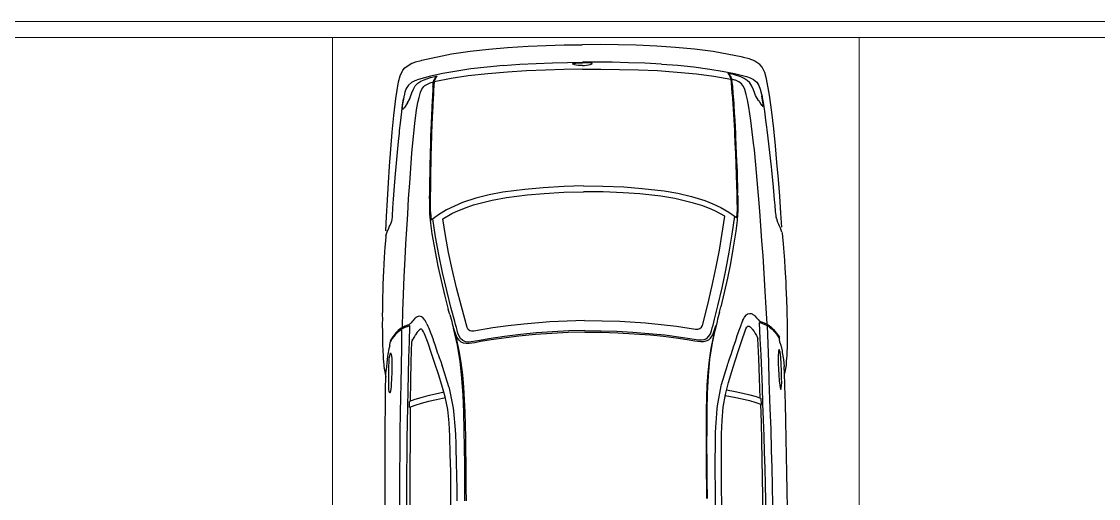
# Model space of a CAD drawing. Header units: inches. Extents: x 13 to 261, y -112 to -47.
# Drawn here: x 77.433 to 82.342, y -55.649 to -53.474 of the extents above; entities that cross this region are included whole.
import ezdxf

# ---------------------------------------------------------------- set-up
doc = ezdxf.new("R2010")
doc.units = ezdxf.units.IN
doc.header["$MEASUREMENT"] = 0
doc.layers.add('BANQUETA', color=2, linetype='Continuous', lineweight=18)
doc.layers.add('CAJONES', color=3, linetype='Continuous', lineweight=20)

msp = doc.modelspace()

# ---------------------------------------------------------------- linework, layer by layer
at = {"linetype": 'Continuous'}
for p, q in [((79.2541, -53.6512), (79.2571, -53.6502)), ((80.724, -53.6381), (80.721, -53.6371)), ((79.3227, -53.7231), (79.3267, -53.7226)), ((80.6567, -53.7112), (80.6527, -53.7107)), ((80.6715, -53.7505), (80.6705, -53.743)), ((79.3081, -53.7702), (79.3081, -53.7692)), ((79.3086, -53.7627), (79.3095, -53.7552)), ((80.6721, -53.758), (80.6721, -53.757)), ((79.2917, -54.2819), (79.2921, -54.2689)), ((79.2917, -54.2819), (79.292, -54.3104)), ((80.6977, -54.2693), (80.697, -54.2563)), ((80.6977, -54.2693), (80.6979, -54.2978)), ((79.093, -54.4282), (79.0964, -54.3636)), ((80.8989, -54.412), (80.8944, -54.3476)), ((80.6139, -54.7996), (80.6202, -54.7755)), ((79.385, -54.8106), (79.3782, -54.7866)), ((80.7836, -54.8246), (80.7882, -54.83)), ((79.2004, -54.8612), (79.2034, -54.8607)), ((79.2157, -54.8386), (79.2112, -54.8441)), ((79.3963, -54.8515), (79.3963, -54.8525)), ((79.3963, -54.8525), (79.3999, -54.8659)), ((79.3999, -54.8659), (79.401, -54.8704)), ((79.4015, -54.8724), (79.401, -54.8704)), ((79.4025, -54.8729), (79.4015, -54.8724)), ((79.4174, -54.9138), (79.4025, -54.8729)), ((80.5833, -54.9034), (80.5975, -54.8622)), ((80.5975, -54.8622), (80.5985, -54.8617)), ((80.5985, -54.8617), (80.5989, -54.8597)), ((80.5999, -54.8552), (80.5989, -54.8597)), ((80.6033, -54.8417), (80.5999, -54.8552)), ((80.6033, -54.8407), (80.6033, -54.8417)), ((80.7616, -54.8743), (80.757, -54.8693)), ((80.7993, -54.8469), (80.7963, -54.8465)), ((79.2155, -54.9256), (79.2144, -54.9226)), ((79.2386, -54.8879), (79.2431, -54.8829)), ((80.7854, -54.9116), (80.7864, -54.9085)), ((80.8892, -54.9372), (80.8885, -54.9206)), ((79.1122, -54.9531), (79.1126, -54.9365)), ((79.3511, -55.0464), (79.3505, -55.0444)), ((80.652, -55.0348), (80.6525, -55.0328)), ((79.0925, -55.1472), (79.0935, -55.0952)), ((80.9124, -55.1309), (80.9104, -55.0789)), ((79.0925, -55.1472), (79.0924, -55.1467)), ((79.0925, -55.1532), (79.0925, -55.1472)), ((80.9124, -55.1309), (80.9124, -55.1304)), ((80.9124, -55.1369), (80.9124, -55.1309))]:
    msp.add_line(p, q, dxfattribs=at)
for points in [[(79.2571, -53.6502), (79.3928, -53.622), (79.4777, -53.6097), (79.5631, -53.5999), (79.6486, -53.5927), (79.742, -53.5868), (79.824, -53.5831), (79.9065, -53.5809), (79.9885, -53.5796)], [(80.721, -53.6371), (80.5848, -53.6113), (80.4997, -53.6006), (80.4141, -53.5923), (80.3285, -53.5866), (80.235, -53.5824), (80.153, -53.5802), (80.0705, -53.5794), (79.9885, -53.5796)], [(79.0964, -54.3636), (79.1008, -54.2866), (79.1051, -54.2101), (79.1104, -54.133), (79.1162, -54.056), (79.1225, -53.9789), (79.1303, -53.9023), (79.1396, -53.8257), (79.1515, -53.7496), (79.1587, -53.7211), (79.1705, -53.6965), (79.1804, -53.6849), (79.2037, -53.6687), (79.2117, -53.6646), (79.2172, -53.6625), (79.2286, -53.6584), (79.2541, -53.6512)], [(80.8944, -54.3476), (80.8887, -54.2706), (80.883, -54.1942), (80.8763, -54.1172), (80.8691, -54.0403), (80.8614, -53.9633), (80.8522, -53.8869), (80.8416, -53.8105), (80.8284, -53.7346), (80.8206, -53.7062), (80.8084, -53.6818), (80.7983, -53.6704), (80.7747, -53.6546), (80.7666, -53.6507), (80.7611, -53.6487), (80.7496, -53.6448), (80.724, -53.6381)], [(79.6288, -53.6749), (79.5549, -53.6815), (79.4814, -53.6902), (79.408, -53.7013), (79.3526, -53.7113), (79.2972, -53.7233), (79.2429, -53.7378), (79.2259, -53.7445), (79.21, -53.7526), (79.1961, -53.7647), (79.1867, -53.7798), (79.1804, -53.7969), (79.1765, -53.8134)], [(79.9895, -53.6916), (79.905, -53.6929), (79.8205, -53.6951), (79.734, -53.6989), (79.6476, -53.7042), (79.5581, -53.712), (79.4692, -53.7223), (79.3913, -53.7345), (79.314, -53.7487)], [(79.6288, -53.6749), (79.7038, -53.6692), (79.7787, -53.6655), (79.8537, -53.6623), (79.9212, -53.6607), (79.9892, -53.6591)], [(79.9893, -53.6746), (79.9803, -53.6742), (79.9703, -53.6738), (79.9613, -53.6724), (79.9538, -53.6709), (79.9533, -53.671), (79.9453, -53.6685), (79.9452, -53.666), (79.9587, -53.6634), (79.9722, -53.6628), (79.9892, -53.6626)], [(80.3498, -53.6684), (80.2747, -53.6641), (80.1997, -53.6617), (80.1247, -53.6599), (80.0572, -53.6595), (79.9892, -53.6591)], [(79.9893, -53.6746), (79.9983, -53.674), (80.0083, -53.6735), (80.0173, -53.6719), (80.0248, -53.6703), (80.0253, -53.6703), (80.0333, -53.6677), (80.0332, -53.6652), (80.0197, -53.6629), (80.0062, -53.6625), (79.9892, -53.6626)], [(79.9895, -53.6916), (80.074, -53.6914), (80.1585, -53.6921), (80.245, -53.6943), (80.3315, -53.6981), (80.4211, -53.7043), (80.5102, -53.713), (80.5883, -53.7238), (80.6659, -53.7366)], [(80.3498, -53.6684), (80.4238, -53.6737), (80.4974, -53.6811), (80.571, -53.6909), (80.6266, -53.6999), (80.6822, -53.7109), (80.7368, -53.7244), (80.7538, -53.7308), (80.7699, -53.7386), (80.784, -53.7505), (80.7937, -53.7654), (80.8003, -53.7824), (80.8045, -53.7988)], [(79.169, -54.869), (79.1713, -54.794), (79.1741, -54.719), (79.1774, -54.6374), (79.1812, -54.5564), (79.1851, -54.4884), (79.1885, -54.4208), (79.1929, -54.3528), (79.1972, -54.2817), (79.2021, -54.2112), (79.2075, -54.1421), (79.2124, -54.0736), (79.2151, -54.0431), (79.2257, -53.9395), (79.2336, -53.8774), (79.2398, -53.8438), (79.2446, -53.8198), (79.2509, -53.7967), (79.2573, -53.7827), (79.2661, -53.7706), (79.2711, -53.7661), (79.2771, -53.762), (79.2925, -53.7544), (79.295, -53.7533), (79.31, -53.7487)], [(79.239, -53.7558), (79.2529, -53.7467), (79.2679, -53.7396), (79.2968, -53.7298), (79.3227, -53.7231)], [(79.3267, -53.7226), (79.3228, -53.7276), (79.3169, -53.7396), (79.3154, -53.7437), (79.3144, -53.7467), (79.314, -53.7487), (79.314, -53.7487), (79.314, -53.7497), (79.3135, -53.7542), (79.3126, -53.7612), (79.3126, -53.7617), (79.3126, -53.7627), (79.3121, -53.7687), (79.3113, -53.7877), (79.31, -53.8137), (79.3096, -53.8157), (79.3075, -53.8612), (79.3049, -53.9088), (79.302, -53.9833), (79.3017, -53.9968), (79.3006, -54.0398), (79.299, -54.0893), (79.299, -54.0893), (79.2969, -54.1848), (79.2963, -54.2324), (79.2956, -54.2724), (79.2957, -54.2749), (79.2958, -54.2934), (79.296, -54.3179), (79.2961, -54.3274), (79.2962, -54.3339), (79.2962, -54.3369), (79.2963, -54.3444), (79.2996, -54.3798)], [(79.31, -53.7487), (79.31, -53.7497), (79.3095, -53.7552)], [(79.31, -53.7487), (79.3119, -53.7437), (79.3129, -53.7412)], [(79.3227, -53.7231), (79.3148, -53.7362), (79.3129, -53.7407), (79.3129, -53.7412)], [(80.6527, -53.7107), (80.6567, -53.7157), (80.6628, -53.7276), (80.6644, -53.7316), (80.6654, -53.7346), (80.6659, -53.7366), (80.6659, -53.7366), (80.6659, -53.7376), (80.6664, -53.7421), (80.6675, -53.7491), (80.6675, -53.7496), (80.6675, -53.7506), (80.6681, -53.7566), (80.6692, -53.7756), (80.671, -53.8015), (80.6715, -53.8035), (80.6744, -53.849), (80.6778, -53.8965), (80.682, -53.9709), (80.6826, -53.9844), (80.6845, -54.0274), (80.6869, -54.0769), (80.6869, -54.0769), (80.6908, -54.1724), (80.6922, -54.2199), (80.6936, -54.2599), (80.6936, -54.2624), (80.6938, -54.2809), (80.694, -54.3054), (80.6941, -54.3149), (80.6941, -54.3214), (80.6942, -54.3244), (80.6942, -54.3318), (80.6915, -54.3674)], [(80.741, -53.7424), (80.7269, -53.7335), (80.7118, -53.7267), (80.6827, -53.7174), (80.6567, -53.7112)], [(80.6567, -53.7112), (80.6648, -53.7241), (80.6668, -53.7286), (80.6668, -53.7291)], [(80.6699, -53.7365), (80.6679, -53.7316), (80.6668, -53.7291)], [(80.8309, -54.8541), (80.8272, -54.7792), (80.8231, -54.7042), (80.8183, -54.6228), (80.8131, -54.5418), (80.808, -54.4738), (80.8034, -54.4064), (80.7978, -54.3384), (80.7922, -54.2675), (80.786, -54.197), (80.7794, -54.1281), (80.7733, -54.0596), (80.77, -54.0292), (80.7576, -53.9258), (80.7485, -53.8638), (80.7417, -53.8304), (80.7365, -53.8065), (80.7298, -53.7835), (80.7232, -53.7696), (80.7141, -53.7576), (80.709, -53.7532), (80.703, -53.7492), (80.6874, -53.7419), (80.6849, -53.7409), (80.6699, -53.7365)], [(80.6699, -53.7365), (80.6699, -53.7375), (80.6705, -53.743)], [(80.6721, -53.757), (80.6721, -53.756), (80.6715, -53.753), (80.6715, -53.7505)], [(80.775, -53.8021), (80.7688, -53.7857), (80.7612, -53.7682), (80.7526, -53.7543), (80.741, -53.7424)], [(79.2061, -53.8161), (79.2119, -53.7996), (79.2192, -53.782), (79.2276, -53.7679), (79.239, -53.7558)], [(79.3081, -53.7702), (79.3073, -53.7847), (79.3073, -53.7847), (79.3055, -53.8128), (79.303, -53.8608), (79.303, -53.8658), (79.3008, -53.9033), (79.2996, -53.9368), (79.2977, -53.9968), (79.2972, -54.0038), (79.2973, -54.0133), (79.295, -54.0894), (79.295, -54.0894), (79.2943, -54.1204), (79.2935, -54.1489), (79.2932, -54.1659), (79.2925, -54.1989), (79.2924, -54.2419), (79.2921, -54.2689)], [(79.3081, -53.7692), (79.3081, -53.7682), (79.3086, -53.7652), (79.3086, -53.7627)], [(80.6721, -53.758), (80.6732, -53.7725), (80.6732, -53.7725), (80.6755, -53.8005), (80.6789, -53.8485), (80.6789, -53.8535), (80.6818, -53.8909), (80.6836, -53.9244), (80.6866, -53.9844), (80.6872, -53.9914), (80.6873, -54.0009), (80.6909, -54.0769), (80.6909, -54.0769), (80.6922, -54.1079), (80.6935, -54.1363), (80.6941, -54.1533), (80.6954, -54.1863), (80.6963, -54.2293), (80.697, -54.2563)], [(80.792, -53.8346), (80.7791, -53.8121), (80.775, -53.8021)], [(80.8045, -53.7988), (80.805, -53.8008), (80.8081, -53.8143), (80.8092, -53.8203), (80.8134, -53.8438), (80.8149, -53.8518), (80.8176, -53.8732), (80.8192, -53.8827), (80.8208, -53.8962), (80.8246, -53.9232), (80.8289, -53.9561), (80.8305, -53.9676), (80.8353, -54.0066), (80.8429, -54.072), (80.85, -54.1374), (80.8511, -54.1514), (80.8588, -54.2289), (80.8622, -54.2678), (80.8638, -54.2873), (80.8661, -54.3118)], [(79.1765, -53.8134), (79.176, -53.8154), (79.1732, -53.8289), (79.1722, -53.8349), (79.1684, -53.8585), (79.167, -53.8665), (79.1647, -53.888), (79.1633, -53.8975), (79.1619, -53.911), (79.1586, -53.9381), (79.1549, -53.9711), (79.1535, -53.9826), (79.1494, -54.0217), (79.143, -54.0872), (79.1371, -54.1528), (79.1362, -54.1668), (79.1299, -54.2443), (79.1272, -54.2834), (79.1259, -54.3029), (79.1241, -54.3274)], [(79.1915, -53.8455), (79.1785, -53.8654), (79.1755, -53.8694), (79.1735, -53.8714), (79.1711, -53.874), (79.1701, -53.8745), (79.1691, -53.8735), (79.169, -53.8685), (79.169, -53.868), (79.169, -53.866), (79.1699, -53.856), (79.1735, -53.8268)], [(79.1915, -53.8455), (79.2021, -53.8262), (79.2061, -53.8161)], [(80.792, -53.8346), (80.7963, -53.8404), (80.8034, -53.8509), (80.8065, -53.8548), (80.8085, -53.8568), (80.811, -53.8593), (80.812, -53.8598), (80.813, -53.8588), (80.813, -53.8538), (80.8129, -53.8533), (80.8129, -53.8513), (80.8118, -53.8413), (80.8077, -53.8122)], [(79.9942, -54.2236), (79.9062, -54.2259), (79.8108, -54.2317), (79.7274, -54.2395), (79.627, -54.2529), (79.5646, -54.2645), (79.5032, -54.28), (79.4429, -54.3), (79.406, -54.3154), (79.3702, -54.3332), (79.3339, -54.355), (79.2996, -54.3798)], [(79.9942, -54.2236), (80.0822, -54.2243), (80.1778, -54.2285), (80.2613, -54.2347), (80.3619, -54.2463), (80.4245, -54.2568), (80.4862, -54.2712), (80.5468, -54.2902), (80.584, -54.3048), (80.6201, -54.322), (80.6568, -54.3432), (80.6915, -54.3674)], [(79.353, -54.3733), (79.3943, -54.35), (79.4113, -54.3418), (79.4516, -54.3245), (79.4935, -54.3106), (79.5788, -54.2888), (79.6432, -54.2772), (79.7376, -54.2649), (79.8145, -54.2582), (79.9045, -54.2529), (79.9945, -54.2501)], [(80.638, -54.3619), (80.5963, -54.3392), (80.5792, -54.3314), (80.5386, -54.3147), (80.4964, -54.3016), (80.4108, -54.2814), (80.3462, -54.271), (80.2516, -54.2603), (80.1745, -54.255), (80.0845, -54.2513), (79.9945, -54.2501)], [(79.1242, -54.3319), (79.1228, -54.3519), (79.1224, -54.3574), (79.1219, -54.3639), (79.1206, -54.3764), (79.1186, -54.3859), (79.1177, -54.3885), (79.1148, -54.398), (79.1148, -54.3985), (79.1133, -54.4015)], [(79.1241, -54.3274), (79.1241, -54.3294), (79.1242, -54.3319)], [(79.292, -54.3104), (79.2921, -54.3249), (79.2922, -54.3354), (79.2923, -54.3424), (79.2928, -54.3494), (79.294, -54.3669)], [(80.6979, -54.2978), (80.698, -54.3123), (80.6981, -54.3228), (80.6982, -54.3298), (80.6978, -54.3368), (80.6969, -54.3543)], [(80.8661, -54.3118), (80.8661, -54.3138), (80.8661, -54.3163)], [(80.8661, -54.3163), (80.8678, -54.3363), (80.8683, -54.3418), (80.8689, -54.3483), (80.8705, -54.3608), (80.8726, -54.3703), (80.8736, -54.3727), (80.8767, -54.3822), (80.8767, -54.3827), (80.8782, -54.3857)], [(79.1196, -54.3814), (79.1186, -54.3859), (79.1177, -54.3885), (79.1148, -54.398), (79.1148, -54.3985), (79.1133, -54.4015)], [(79.294, -54.3669), (79.2967, -54.3929), (79.2999, -54.4178), (79.3032, -54.4418), (79.3163, -54.5157), (79.331, -54.5896), (79.3456, -54.6554), (79.3611, -54.7208), (79.3782, -54.7866)], [(80.0001, -54.8836), (79.9271, -54.8852), (79.8537, -54.8889), (79.7807, -54.894), (79.7078, -54.9012), (79.6349, -54.9098), (79.5624, -54.9205), (79.5225, -54.9279), (79.4831, -54.9352), (79.4691, -54.9358), (79.4561, -54.934), (79.4445, -54.9291), (79.4344, -54.9196), (79.4273, -54.9082), (79.4222, -54.8953), (79.4186, -54.8818), (79.415, -54.8688), (79.4114, -54.8553), (79.4077, -54.8419), (79.3917, -54.782), (79.371, -54.7002), (79.3522, -54.6189), (79.335, -54.537), (79.3203, -54.4551), (79.3075, -54.3733)], [(79.9997, -54.8376), (79.9202, -54.8398), (79.8403, -54.8435), (79.7229, -54.8536), (79.6514, -54.8612), (79.581, -54.8713), (79.4951, -54.8866), (79.4846, -54.8867), (79.4756, -54.8838), (79.4681, -54.8778), (79.4635, -54.8694), (79.4376, -54.7741), (79.4159, -54.6888), (79.3956, -54.604), (79.3794, -54.5271), (79.3652, -54.4502), (79.353, -54.3733)], [(79.9997, -54.8376), (80.0792, -54.8384), (80.1593, -54.8407), (80.2768, -54.8486), (80.3484, -54.855), (80.419, -54.8638), (80.5051, -54.8776), (80.5156, -54.8775), (80.5246, -54.8744), (80.532, -54.8683), (80.5364, -54.8598), (80.5606, -54.7641), (80.5808, -54.6784), (80.5996, -54.5932), (80.6144, -54.5161), (80.6272, -54.439), (80.638, -54.3619)], [(80.0001, -54.8836), (80.0731, -54.8839), (80.1467, -54.8863), (80.2197, -54.8901), (80.2928, -54.896), (80.3658, -54.9033), (80.4384, -54.9127), (80.4785, -54.9193), (80.518, -54.9259), (80.532, -54.9263), (80.545, -54.9242), (80.5565, -54.9191), (80.5664, -54.9095), (80.5733, -54.898), (80.5782, -54.8849), (80.5815, -54.8714), (80.5849, -54.8583), (80.5883, -54.8448), (80.5917, -54.8313), (80.6066, -54.7712), (80.6259, -54.689), (80.6432, -54.6073), (80.659, -54.5252), (80.6722, -54.4431), (80.6835, -54.3609)], [(80.6969, -54.3543), (80.6947, -54.3803), (80.6919, -54.4054), (80.6891, -54.4294), (80.6773, -54.5035), (80.6639, -54.5776), (80.6505, -54.6438), (80.6361, -54.7094), (80.6202, -54.7755)], [(80.8715, -54.3658), (80.8726, -54.3703), (80.8736, -54.3727), (80.8767, -54.3822), (80.8767, -54.3827), (80.8782, -54.3857)], [(80.8992, -54.435), (80.8925, -54.4166), (80.892, -54.4161), (80.8899, -54.4106), (80.8853, -54.4001), (80.8808, -54.3912), (80.8787, -54.3867), (80.8782, -54.3857)], [(79.0932, -54.4512), (79.0996, -54.4326), (79.1001, -54.4321), (79.102, -54.4266), (79.1064, -54.4161), (79.1108, -54.407), (79.1128, -54.4025), (79.1133, -54.4015)], [(80.8992, -54.435), (80.8997, -54.4375), (80.9014, -54.4575), (80.9041, -54.4865), (80.9058, -54.508), (80.9103, -54.5619), (80.9126, -54.5989), (80.9138, -54.6189), (80.9162, -54.6624), (80.9168, -54.6764), (80.9187, -54.7229), (80.9193, -54.7344), (80.92, -54.7523), (80.9207, -54.7778), (80.9213, -54.7918), (80.9216, -54.8163), (80.9222, -54.8348), (80.9224, -54.8493), (80.9225, -54.8633), (80.9226, -54.8718), (80.9227, -54.8838), (80.9228, -54.8958), (80.9229, -54.9058), (80.9226, -54.9293), (80.9224, -54.9598), (80.9215, -54.9808), (80.9207, -54.9964), (80.9203, -55.0094), (80.9189, -55.0234), (80.9185, -55.0314), (80.918, -55.0374)], [(79.0932, -54.4512), (79.0927, -54.4537), (79.0914, -54.4737), (79.0892, -54.5027), (79.0879, -54.5242), (79.0844, -54.5783), (79.0827, -54.6153), (79.0819, -54.6353), (79.0803, -54.6788), (79.0799, -54.6928), (79.0788, -54.7393), (79.0784, -54.7508), (79.0781, -54.7688), (79.0778, -54.7943), (79.0774, -54.8083), (79.0776, -54.8328), (79.0773, -54.8513), (79.0774, -54.8658), (79.0776, -54.8798), (79.0776, -54.8883), (79.0777, -54.9003), (79.0779, -54.9123), (79.0779, -54.9223), (79.0787, -54.9458), (79.0794, -54.9763), (79.0806, -54.9973), (79.0818, -55.0128), (79.0824, -55.0258), (79.084, -55.0398), (79.0846, -55.0478), (79.0851, -55.0538)], [(79.2803, -54.852), (79.2762, -54.8441), (79.2722, -54.8371), (79.2707, -54.8351), (79.2616, -54.8242), (79.2585, -54.8217), (79.257, -54.8212), (79.2555, -54.8202), (79.2485, -54.8183), (79.243, -54.8184), (79.241, -54.8189), (79.2355, -54.8214), (79.2336, -54.8224), (79.2321, -54.8234), (79.2271, -54.827), (79.2256, -54.8285), (79.2241, -54.83), (79.2157, -54.8386), (79.2112, -54.8441), (79.2088, -54.8477), (79.2043, -54.8527), (79.2018, -54.8542), (79.1984, -54.8568), (79.1919, -54.8588), (79.1894, -54.8598), (79.1819, -54.8629), (79.1794, -54.8639), (79.1715, -54.8675), (79.169, -54.869), (79.1635, -54.8726), (79.159, -54.8756), (79.1501, -54.8827), (79.1397, -54.8933), (79.1219, -54.9164), (79.1135, -54.93)], [(79.385, -54.8106), (79.3906, -54.832), (79.3937, -54.8425), (79.3963, -54.8515)], [(80.6139, -54.7996), (80.6086, -54.8211), (80.6057, -54.8317), (80.6033, -54.8407)], [(80.7193, -54.8391), (80.7232, -54.8311), (80.7271, -54.8241), (80.7286, -54.8221), (80.7375, -54.811), (80.7405, -54.8085), (80.742, -54.8079), (80.7435, -54.8069), (80.7505, -54.8049), (80.756, -54.8048), (80.758, -54.8053), (80.7635, -54.8077), (80.7655, -54.8087), (80.767, -54.8097), (80.772, -54.8132), (80.7735, -54.8147), (80.7751, -54.8161), (80.7836, -54.8246), (80.7882, -54.83), (80.7907, -54.8335), (80.7953, -54.8385), (80.7978, -54.8399), (80.8013, -54.8424), (80.8078, -54.8444), (80.8103, -54.8453), (80.8178, -54.8483), (80.8204, -54.8492), (80.8284, -54.8527), (80.8309, -54.8541), (80.8364, -54.8576), (80.841, -54.8606), (80.85, -54.8675), (80.8606, -54.8779), (80.8788, -54.9007), (80.8874, -54.9141)], [(79.1899, -54.8658), (79.1889, -54.8658), (79.1795, -54.8699), (79.171, -54.8735), (79.167, -54.876), (79.1626, -54.8786), (79.1581, -54.8826), (79.1462, -54.8927), (79.1363, -54.9028), (79.1358, -54.9033), (79.1229, -54.9199), (79.1126, -54.9365)], [(79.1572, -55.9042), (79.1571, -55.7822), (79.1573, -55.6942), (79.1576, -55.6061), (79.1578, -55.5246), (79.1586, -55.4431), (79.1593, -55.3486), (79.1609, -55.2536), (79.1633, -55.1256), (79.1645, -55.0426), (79.1658, -54.959), (79.167, -54.876)], [(79.1633, -55.1256), (79.1645, -55.0426), (79.1658, -54.959), (79.167, -54.876)], [(79.1887, -55.8959), (79.1885, -55.8219), (79.1888, -55.7484), (79.1887, -55.6744), (79.189, -55.6004), (79.1898, -55.5264), (79.1902, -55.4523), (79.191, -55.3783), (79.1924, -55.3043), (79.1937, -55.2303), (79.195, -55.1563), (79.1969, -55.0823), (79.1987, -55.0083), (79.2011, -54.9347), (79.2034, -54.8607)], [(79.2004, -54.8612), (79.1969, -54.8628), (79.1899, -54.8658)], [(79.3849, -55.3651), (79.3819, -55.3041), (79.3758, -55.2437), (79.3643, -55.1858), (79.3493, -55.1319), (79.3334, -55.0821), (79.317, -55.0342), (79.301, -54.9873), (79.2856, -54.941), (79.2692, -54.8981), (79.2652, -54.8892), (79.2611, -54.8817), (79.256, -54.8767), (79.251, -54.8763), (79.2461, -54.8793), (79.2431, -54.8829)], [(79.2803, -54.852), (79.2854, -54.8635), (79.288, -54.87), (79.289, -54.8724), (79.2951, -54.8884), (79.3023, -54.9078), (79.3085, -54.9243), (79.309, -54.9273), (79.3162, -54.9462), (79.3228, -54.9661), (79.3295, -54.9856), (79.3331, -54.9951), (79.3336, -54.9965)], [(79.454, -55.659), (79.4538, -55.5755), (79.4531, -55.496), (79.4524, -55.4165), (79.4507, -55.337), (79.449, -55.2575), (79.4457, -55.1786), (79.4405, -55.1001), (79.4324, -55.0237), (79.4197, -54.9498), (79.4015, -54.8724), (79.4155, -54.9233), (79.4264, -54.9752), (79.4354, -55.0291), (79.4424, -55.0846), (79.4479, -55.1415), (79.4509, -55.1985), (79.4534, -55.256), (79.455, -55.3135), (79.456, -55.371), (79.457, -55.4285), (79.458, -55.486), (79.4585, -55.5435), (79.4585, -55.6015), (79.459, -55.659)], [(80.56, -55.6491), (80.5588, -55.5656), (80.558, -55.4861), (80.5573, -55.4066), (80.5576, -55.3271), (80.5579, -55.2476), (80.5597, -55.1686), (80.5635, -55.09), (80.5703, -55.0135), (80.5817, -54.9394), (80.5985, -54.8617), (80.5854, -54.9128), (80.5754, -54.9649), (80.5674, -55.019), (80.5614, -55.0746), (80.5569, -55.1316), (80.5549, -55.1886), (80.5534, -55.2461), (80.5529, -55.3037), (80.5529, -55.3612), (80.5529, -55.4187), (80.553, -55.4762), (80.5535, -55.5337), (80.5545, -55.5917), (80.555, -55.6491)], [(80.6239, -55.354), (80.6258, -55.293), (80.6308, -55.2325), (80.6413, -55.1744), (80.6553, -55.1202), (80.6703, -55.0701), (80.6859, -55.022), (80.701, -54.9748), (80.7156, -54.9282), (80.7312, -54.885), (80.7351, -54.876), (80.739, -54.8685), (80.744, -54.8634), (80.749, -54.8629), (80.754, -54.8658), (80.757, -54.8693)], [(80.7193, -54.8391), (80.7144, -54.8507), (80.7119, -54.8572), (80.7109, -54.8597), (80.7051, -54.8758), (80.6983, -54.8953), (80.6924, -54.9119), (80.6919, -54.9149), (80.6851, -54.934), (80.6788, -54.954), (80.6725, -54.9736), (80.669, -54.9831), (80.6686, -54.9846)], [(80.7616, -54.8743), (80.7616, -54.8743), (80.7636, -54.8768), (80.7722, -54.8882), (80.7737, -54.8902), (80.7737, -54.8902), (80.7773, -54.8961), (80.7824, -54.9051), (80.7844, -54.9091), (80.789, -54.919)], [(80.8296, -55.8812), (80.8284, -55.8072), (80.8268, -55.7337), (80.8256, -55.6597), (80.8239, -55.5857), (80.8218, -55.5118), (80.8201, -55.4378), (80.818, -55.3638), (80.8153, -55.2898), (80.8126, -55.2158), (80.81, -55.1418), (80.8068, -55.0679), (80.8037, -54.9939), (80.8, -54.9204), (80.7963, -54.8465)], [(80.7993, -54.8469), (80.8028, -54.8484), (80.8099, -54.8513)], [(80.8099, -54.8513), (80.8109, -54.8513), (80.8204, -54.8552), (80.8289, -54.8587), (80.833, -54.8611), (80.8375, -54.8636), (80.842, -54.8675), (80.8541, -54.8774), (80.8642, -54.8874), (80.8647, -54.8878), (80.8779, -54.9042), (80.8885, -54.9206)], [(80.8612, -55.8889), (80.8591, -55.7669), (80.8573, -55.6789), (80.8555, -55.591), (80.8538, -55.5095), (80.8515, -55.428), (80.8492, -55.3335), (80.8458, -55.2385), (80.8412, -55.1106), (80.8385, -55.0276), (80.8357, -54.9441), (80.833, -54.8611)], [(80.8412, -55.1106), (80.8385, -55.0276), (80.8357, -54.9441), (80.833, -54.8611)], [(79.115, -54.932), (79.1135, -54.9305), (79.1135, -54.93)], [(79.2386, -54.8879), (79.2386, -54.8879), (79.2367, -54.8904), (79.2283, -54.902), (79.2268, -54.904), (79.2268, -54.904), (79.2233, -54.91), (79.2184, -54.9191), (79.2165, -54.9231), (79.212, -54.9331)], [(80.0002, -54.8906), (79.9252, -54.8923), (79.8502, -54.8959), (79.7753, -54.9016), (79.7003, -54.9088), (79.6419, -54.9158), (79.573, -54.9259), (79.5256, -54.9338), (79.4991, -54.9391), (79.4726, -54.9428), (79.4596, -54.9429), (79.4471, -54.9405), (79.4361, -54.9356), (79.427, -54.9277), (79.4174, -54.9138)], [(80.0002, -54.8906), (80.0752, -54.8909), (80.1502, -54.8932), (80.2253, -54.8976), (80.3003, -54.9034), (80.3589, -54.9094), (80.428, -54.9183), (80.4755, -54.9253), (80.5021, -54.9301), (80.5286, -54.9334), (80.5416, -54.9332), (80.5541, -54.9306), (80.565, -54.9255), (80.574, -54.9174), (80.5833, -54.9034)], [(80.8004, -55.1914), (80.7971, -55.1005), (80.7933, -55.01), (80.789, -54.919)], [(80.886, -54.9162), (80.8874, -54.9146), (80.8874, -54.9141)], [(79.1122, -54.9531), (79.1078, -54.9661), (79.1026, -54.9916), (79.1016, -54.9996), (79.0974, -55.0317), (79.0947, -55.0627)], [(79.2055, -55.2057), (79.2072, -55.1147), (79.2094, -55.0242), (79.212, -54.9331)], [(80.8867, -54.969), (80.884, -54.9767), (80.8826, -54.9842), (80.8817, -54.9952), (80.8813, -55.0107), (80.882, -55.0347), (80.8832, -55.0587), (80.8845, -55.0857), (80.8862, -55.1127), (80.8873, -55.1237), (80.8889, -55.1326), (80.891, -55.1431), (80.8942, -55.152)], [(80.8942, -55.152), (80.896, -55.1461), (80.8974, -55.1341), (80.8978, -55.1216), (80.8976, -55.1006), (80.8963, -55.0681), (80.8955, -55.0356), (80.8938, -55.0056), (80.8931, -54.9931), (80.891, -54.9821), (80.8867, -54.969)], [(80.8892, -54.9372), (80.8938, -54.9501), (80.8995, -54.9755), (80.9006, -54.9835), (80.9053, -55.0155), (80.9086, -55.0465)], [(79.111, -55.168), (79.1091, -55.1621), (79.1075, -55.1501), (79.1069, -55.1376), (79.1067, -55.1166), (79.1074, -55.0841), (79.1076, -55.0516), (79.1088, -55.0216), (79.1092, -55.0091), (79.1111, -54.998), (79.1152, -54.9848)], [(79.1152, -54.9848), (79.1181, -54.9925), (79.1196, -55), (79.1207, -55.011), (79.1214, -55.0264), (79.1211, -55.0505), (79.1203, -55.0745), (79.1195, -55.1015), (79.1183, -55.1285), (79.1174, -55.1395), (79.116, -55.1485), (79.1141, -55.159), (79.111, -55.168)], [(79.3336, -54.9965), (79.3367, -55.0055), (79.3439, -55.025), (79.3485, -55.0389), (79.3505, -55.0444)], [(80.6686, -54.9846), (80.6656, -54.9936), (80.6588, -55.0132), (80.6544, -55.0272), (80.6525, -55.0328)], [(79.0851, -55.0543), (79.0851, -55.0538), (79.0856, -55.0568), (79.0888, -55.0722), (79.0919, -55.0877), (79.0935, -55.0952)], [(79.0935, -55.0952), (79.0935, -55.0927), (79.0934, -55.0897), (79.0934, -55.0862), (79.0934, -55.0832), (79.0938, -55.0777), (79.0943, -55.0702), (79.0947, -55.0627)], [(79.418, -55.6593), (79.4178, -55.6288), (79.4178, -55.6283), (79.4168, -55.5243), (79.4162, -55.5068), (79.4137, -55.3988), (79.4124, -55.3594), (79.4112, -55.3364), (79.4034, -55.2504), (79.4018, -55.2374), (79.383, -55.1466), (79.3809, -55.1396), (79.3531, -55.0524), (79.3511, -55.0469), (79.3511, -55.0464)], [(80.596, -55.6488), (80.5957, -55.6183), (80.5957, -55.6178), (80.5948, -55.5138), (80.5951, -55.4963), (80.5957, -55.3883), (80.5963, -55.3488), (80.5971, -55.3258), (80.6033, -55.2397), (80.6047, -55.2267), (80.6219, -55.1355), (80.6238, -55.1285), (80.6501, -55.0408), (80.652, -55.0353), (80.652, -55.0348)], [(80.9104, -55.0789), (80.9104, -55.0764), (80.9104, -55.0734), (80.9103, -55.0699), (80.9103, -55.0669), (80.9098, -55.0615), (80.9092, -55.054), (80.9086, -55.0465)], [(80.918, -55.0379), (80.918, -55.0374), (80.9176, -55.0404), (80.9147, -55.0559), (80.9118, -55.0714), (80.9104, -55.0789)], [(79.0927, -55.9572), (79.0927, -55.9542), (79.0919, -55.8727), (79.0917, -55.7912), (79.091, -55.7092), (79.0908, -55.6297), (79.0906, -55.5502), (79.0909, -55.4712), (79.0906, -55.3917), (79.0909, -55.3122), (79.0917, -55.2327), (79.0925, -55.1532)], [(79.3586, -55.1643), (79.3197, -55.1727), (79.2843, -55.181), (79.2528, -55.1898), (79.2249, -55.198), (79.2015, -55.2072)], [(80.6466, -55.1528), (80.6856, -55.1605), (80.7212, -55.1681), (80.7528, -55.1764), (80.7809, -55.1841), (80.8044, -55.1929)], [(80.9266, -55.9408), (80.9266, -55.9378), (80.9259, -55.8563), (80.9246, -55.7748), (80.9239, -55.6928), (80.9227, -55.6134), (80.9215, -55.5339), (80.9198, -55.4549), (80.9186, -55.3754), (80.9169, -55.2959), (80.9146, -55.2164), (80.9124, -55.1369)], [(79.3653, -55.1903), (79.3244, -55.1986), (79.2875, -55.2075), (79.2546, -55.2163), (79.2257, -55.225), (79.2012, -55.2342), (79.2015, -55.2072)], [(80.6403, -55.1789), (80.6814, -55.1865), (80.7184, -55.1947), (80.7515, -55.2029), (80.7806, -55.2111), (80.8052, -55.2199), (80.8044, -55.1929)], [(80.8017, -55.2184), (80.8039, -55.3024), (80.8057, -55.3869), (80.8074, -55.4709), (80.8092, -55.5549), (80.8104, -55.6389), (80.8112, -55.7229), (80.8119, -55.8069)], [(79.2047, -55.2327), (79.204, -55.3167), (79.2037, -55.4012), (79.2035, -55.4852), (79.2032, -55.5692), (79.2035, -55.6532), (79.2042, -55.7372), (79.205, -55.8212)], [(79.391, -55.7711), (79.3903, -55.6901), (79.3901, -55.6086), (79.3889, -55.5276), (79.3871, -55.4466), (79.3849, -55.3651)], [(80.625, -55.76), (80.6243, -55.679), (80.623, -55.5975), (80.6228, -55.5165), (80.6231, -55.4355), (80.6239, -55.354)], [(80.6608, -56.4627), (80.6582, -56.4558), (80.6582, -56.4553), (80.65, -56.4313), (80.6438, -56.4124), (80.6412, -56.4029), (80.6299, -56.361), (80.6294, -56.3585), (80.6246, -56.3361), (80.6135, -56.2591), (80.6123, -56.2437), (80.6106, -56.2212), (80.6094, -56.2017), (80.6053, -56.1332), (80.6027, -56.0617), (80.6004, -55.9763), (80.5987, -55.8913), (80.5985, -55.8758), (80.5972, -55.7828), (80.5964, -55.6948), (80.596, -55.6488)]]:
    msp.add_lwpolyline(points, dxfattribs=at)
at = {"layer": 'BANQUETA'}
msp.add_line((112.5183, -53.474), (71.6507, -53.474), dxfattribs=at)
at = {"layer": 'CAJONES'}
for p, q in [((110.0507, -53.5466), (71.6507, -53.5466)), ((78.8507, -53.5466), (78.8507, -58.5466)), ((81.2507, -53.5466), (81.2507, -58.5466)), ((81.2507, -53.5466), (81.2507, -58.5466))]:
    msp.add_line(p, q, dxfattribs=at)

doc.saveas('drawing.dxf')
